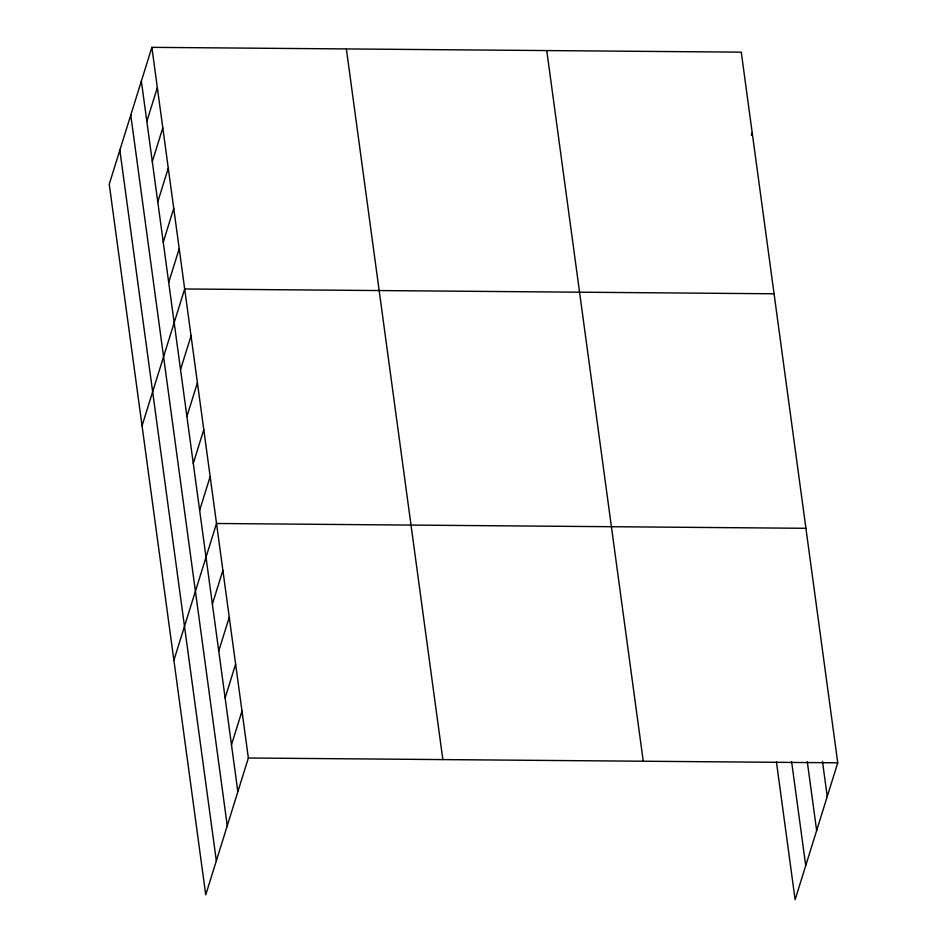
<?xml version="1.0" encoding="UTF-8"?>
<svg xmlns="http://www.w3.org/2000/svg" width="947" height="947" viewBox="0 0 947 947"><rect width="100%" height="100%" fill="white"/><g stroke="black" fill="none" stroke-linecap="round" stroke-linejoin="round"><path stroke-width="1.42" d="M151.875 47.35L109.248 184.192L205.736 894.844L248.363 758.002L151.875 47.35L741.264 52.156L837.752 762.808L795.125 899.65L776.422 761.873M146.832 121.334L157.344 87.621M152.301 161.606L162.801 127.892M157.77 201.877L168.27 168.164M163.239 242.148L173.739 208.435M168.708 282.419L179.208 248.706M142.05 425.819L184.677 288.965L774.066 293.783M180.546 369.59L191.045 335.877M186.914 416.491L197.414 382.777M193.283 463.403L203.783 429.678M199.651 510.303L210.151 476.578M173.893 660.331L216.52 523.49L805.909 528.296M212.388 604.103L222.888 570.39M218.757 651.003L229.257 617.29M225.126 697.915L235.625 664.19M231.482 744.816L241.994 711.09M751.326 135.504L752.202 132.698M248.363 758.002L837.752 762.808M822.47 761.352L827.252 796.522M807.294 761.672L816.645 830.555M791.597 761.554L805.731 865.617M546.762 50.57L643.25 761.222M346.365 48.936L442.853 759.589M141.363 81.063L237.851 791.716M130.769 115.096L227.256 825.748M119.843 150.159L216.33 860.811"/></g></svg>
